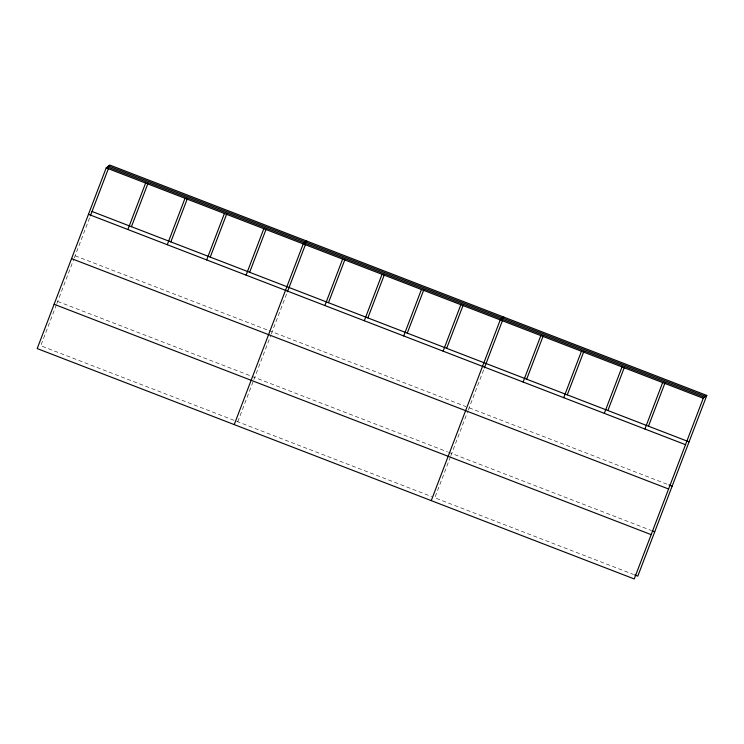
<?xml version="1.0" encoding="UTF-8"?>
<svg xmlns="http://www.w3.org/2000/svg" width="744" height="744" viewBox="0 0 744 744"><rect width="100%" height="100%" fill="white"/><g stroke="black" fill="none" stroke-linecap="round" stroke-linejoin="round"><path stroke-width="0.56" stroke-dasharray="3.72 2.79" d="M56.442 304.677L40.753 345.746L431.613 496.564M56.851 303.599L73.889 258.977M74.298 257.917L89.968 216.885M237.782 421.774L253.462 380.705M253.871 379.626L270.918 334.995M271.318 333.935L286.989 292.913M450.483 456.732L434.803 497.792L633.525 574.47M450.901 455.644L467.939 411.023M468.348 409.963L484.009 368.931M75.107 255.787L267.868 330.169M268.937 330.578L465.958 406.605M469.157 407.833L667.88 484.511M57.679 301.441L447.46 451.841M448.53 452.25L651.511 530.574"/><path stroke-width="1.12" d="M106.206 167.874L37.2 348.573L634.241 578.953L703.247 398.254L706.8 395.427L109.759 165.047L106.206 167.874L703.247 398.254M90.377 215.807L108.522 168.293M127.875 229.515L145.61 183.08M131.437 226.688L147.926 183.498M167.279 244.72L185.014 198.285M170.841 241.893L187.33 198.704M206.683 259.926L224.418 213.491M210.245 257.099L226.734 213.9M246.087 275.131L263.822 228.696M249.649 272.304L266.138 229.106M234.221 424.601L303.227 243.902L306.779 241.075M287.398 291.825L305.542 244.311M324.896 305.542L342.631 259.107M328.457 302.706L344.946 259.517M364.3 320.738L382.035 274.313M367.862 317.911L384.35 274.722M403.713 335.944L421.439 289.518M407.266 333.117L423.764 289.928M443.117 351.149L460.843 304.724M446.67 348.322L463.168 305.133M431.25 500.619L500.247 319.929L503.809 317.102M484.428 367.852L502.572 320.339M523.116 382.025L540.851 335.591M526.678 379.198L543.167 336M563.72 397.687L581.445 351.252M567.272 394.859L583.77 351.67M604.314 413.357L622.049 366.922M607.876 410.53L624.365 367.331M644.918 429.018L662.644 382.583M648.47 426.191L664.969 383.002M706.8 395.427L637.794 576.126L634.595 574.889M108.587 165.986L705.628 396.357M107.378 166.944L704.419 397.324M92.033 211.482L689.074 441.852M88.471 214.309L685.512 444.68M668.949 484.93L672.148 486.167M71.554 258.614L668.596 488.994M652.581 530.993L654.72 531.811M54.117 304.268L651.158 534.638"/></g></svg>
